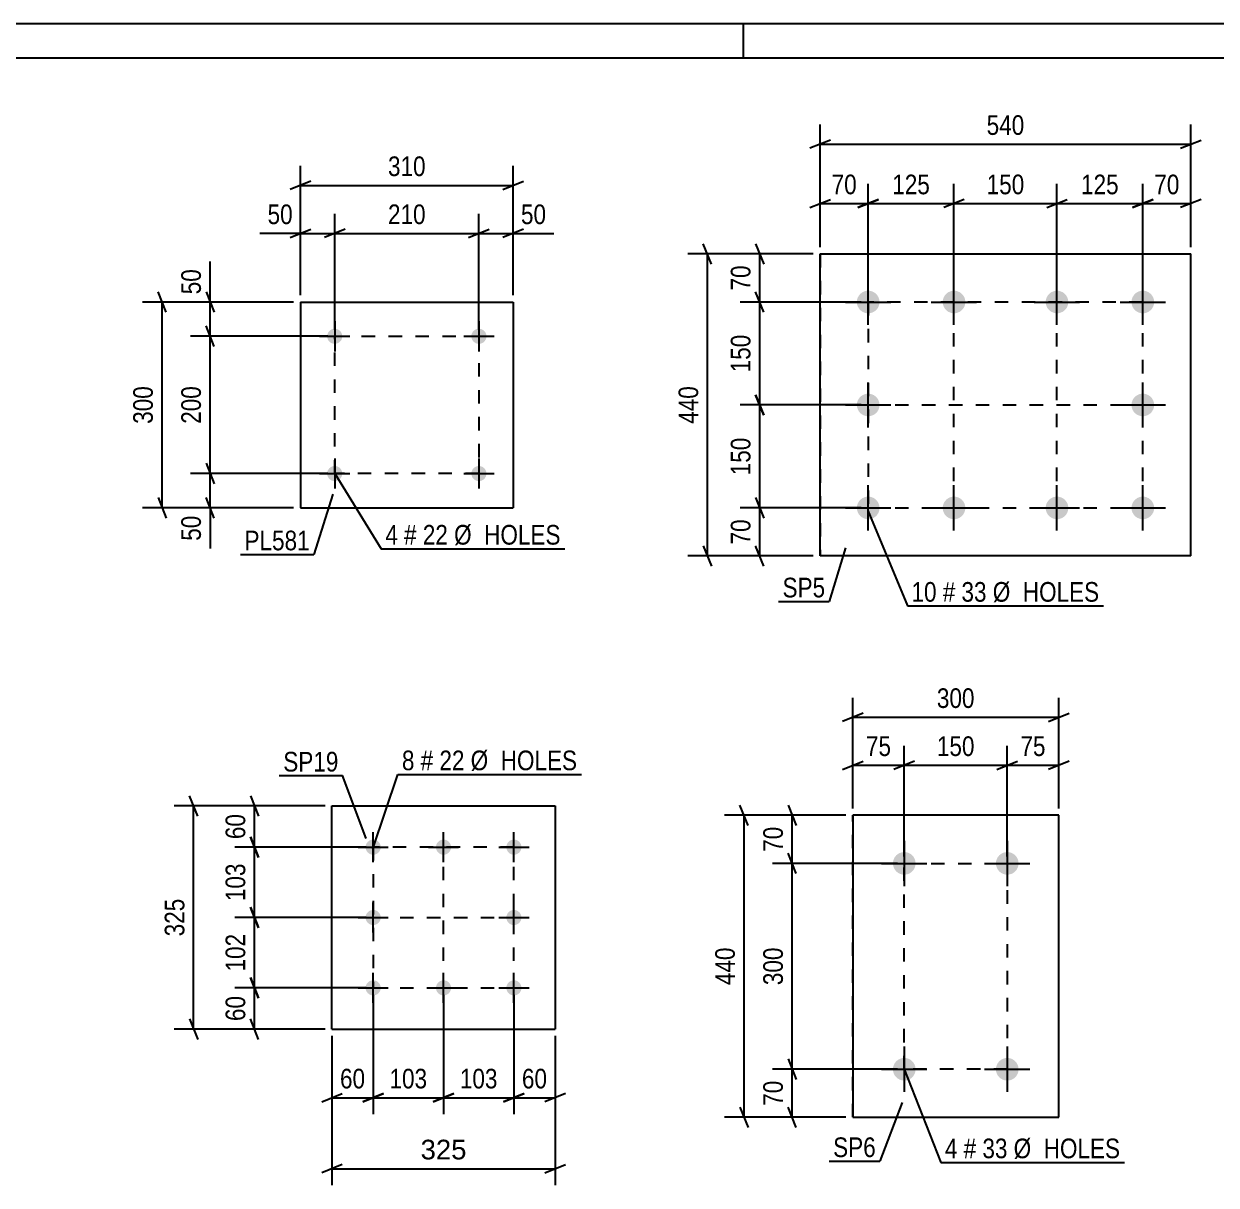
# Model space of a CAD drawing. Header units: millimetres. Extents: x 0 to 841, y 0 to 594.
# Drawn here: x 526.2 to 699.8, y 424.8 to 594 of the extents above; entities that cross this region are included whole.
import ezdxf

# ---------------------------------------------------------------- set-up
doc = ezdxf.new("R2010")
doc.units = ezdxf.units.MM
doc.linetypes.add('DXK_LINE_DOT2', pattern=[3.9198, 1.9599, -1.9599])
doc.styles.add('Arial', font='ARIAL.TTF', dxfattribs={"height": 0.2})
doc.styles.add('Arial Narrow', font='ARIALN.TTF', dxfattribs={"height": 0.2})

# ---------------------------------------------------------------- blocks, each defined once
blk = doc.blocks.new('Unknown-284933746-1132')
at = {"color": 5, "linetype": 'Continuous'}
for p, q in [((841, 594), (0, 594)), ((631, 589), (631, 594)), ((836, 589), (5, 589))]:
    blk.add_line(p, q, dxfattribs=at)
blk = doc.blocks.new('Bolt-284933746-5657 - 5618')
at = {"linetype": 'Continuous'}
for points in [[(577.05, 475.15, -1), (577.05, 472.95, -1)], [(587.3, 475.15, -1), (587.3, 472.95, -1)], [(597.55, 475.15, -1), (597.55, 472.95, -1)], [(577.05, 464.9, -1), (577.05, 462.7, -1)], [(597.55, 464.9, -1), (597.55, 462.7, -1)], [(577.05, 454.65, -1), (577.05, 452.45, -1)], [(587.3, 454.65, -1), (587.3, 452.45, -1)], [(597.55, 454.65, -1), (597.55, 452.45, -1)]]:
    blk.add_hatch(color=1, dxfattribs=at).paths.add_polyline_path(points)
at = {"color": 1, "linetype": 'Continuous'}
for p, q in [((577.05, 471.85), (577.05, 476.25)), ((587.3, 471.85), (587.3, 476.25)), ((597.55, 471.85), (597.55, 476.25)), ((574.85, 474.05), (579.25, 474.05)), ((585.1, 474.05), (589.5, 474.05)), ((595.35, 474.05), (599.75, 474.05)), ((577.05, 461.6), (577.05, 466)), ((597.55, 461.6), (597.55, 466)), ((574.85, 463.8), (579.25, 463.8)), ((595.35, 463.8), (599.75, 463.8)), ((577.05, 451.35), (577.05, 455.75)), ((587.3, 451.35), (587.3, 455.75)), ((597.55, 451.35), (597.55, 455.75)), ((574.85, 453.55), (579.25, 453.55)), ((585.1, 453.55), (589.5, 453.55)), ((595.35, 453.55), (599.75, 453.55))]:
    blk.add_line(p, q, dxfattribs=at)
blk = doc.blocks.new('Part-284933746-5624 - 5618')
at = {"color": 2, "linetype": 'Continuous'}
for p, q in [((571.05, 480.05), (571.05, 480.05)), ((571.05, 447.55), (571.05, 480.05)), ((571.05, 480.05), (603.55, 480.05)), ((603.55, 480.05), (603.55, 480.05)), ((603.55, 480.05), (603.55, 447.55)), ((571.05, 447.55), (571.05, 447.55)), ((571.05, 447.55), (603.55, 447.55)), ((603.55, 447.55), (603.55, 447.55))]:
    blk.add_line(p, q, dxfattribs=at)
at = {"color": 7, "linetype": 'DXK_LINE_DOT2'}
for p, q in [((571.05, 480.05), (571.05, 480.05)), ((571.05, 480.05), (603.55, 480.05)), ((603.55, 480.05), (603.55, 480.05)), ((571.05, 447.55), (603.55, 447.55))]:
    blk.add_line(p, q, dxfattribs=at)
blk = doc.blocks.new('Bolt-284933746-5872 - 5833')
at = {"linetype": 'Continuous'}
for points in [[(654.41, 473.34, -1), (654.41, 470.04, -1)], [(669.41, 473.34, -1), (669.41, 470.04, -1)], [(654.41, 443.34, -1), (654.41, 440.04, -1)], [(669.41, 443.34, -1), (669.41, 440.04, -1)]]:
    blk.add_hatch(color=1, dxfattribs=at).paths.add_polyline_path(points)
at = {"color": 1, "linetype": 'Continuous'}
for p, q in [((654.41, 474.99), (654.41, 468.39)), ((669.41, 474.99), (669.41, 468.39)), ((651.11, 471.69), (657.71, 471.69)), ((666.11, 471.69), (672.71, 471.69)), ((654.41, 444.99), (654.41, 438.39)), ((669.41, 444.99), (669.41, 438.39)), ((651.11, 441.69), (657.71, 441.69)), ((666.11, 441.69), (672.71, 441.69))]:
    blk.add_line(p, q, dxfattribs=at)
blk = doc.blocks.new('Part-284933746-5839 - 5833')
at = {"color": 2, "linetype": 'Continuous'}
for p, q in [((646.91, 478.69), (646.91, 434.69)), ((676.91, 478.69), (646.91, 478.69)), ((676.91, 434.69), (676.91, 478.69)), ((646.91, 434.69), (676.91, 434.69))]:
    blk.add_line(p, q, dxfattribs=at)
at = {"color": 7, "linetype": 'DXK_LINE_DOT2'}
for p, q in [((646.91, 434.69), (646.91, 478.69)), ((676.91, 434.69), (676.91, 478.69))]:
    blk.add_line(p, q, dxfattribs=at)
blk = doc.blocks.new('Part-284933746-5977 - 5971')
at = {"color": 2, "linetype": 'Continuous'}
for p, q in [((642.15, 560.47), (642.15, 560.47)), ((642.15, 516.47), (642.15, 560.47)), ((642.15, 560.47), (696.15, 560.47)), ((696.15, 516.47), (696.15, 560.47)), ((642.15, 516.47), (642.15, 516.47)), ((696.15, 516.47), (642.15, 516.47))]:
    blk.add_line(p, q, dxfattribs=at)
at = {"color": 7, "linetype": 'DXK_LINE_DOT2'}
for p, q in [((642.15, 560.47), (642.15, 516.47)), ((642.15, 560.47), (642.15, 560.47)), ((696.15, 516.47), (696.15, 560.47)), ((642.15, 516.47), (642.15, 516.47))]:
    blk.add_line(p, q, dxfattribs=at)
blk = doc.blocks.new('Bolt-284933746-6010 - 5971')
at = {"linetype": 'Continuous'}
for points in [[(647.5, 553.47), (647.54, 553.82), (647.65, 554.15), (647.82, 554.44), (648.05, 554.7), (648.33, 554.9), (648.64, 555.04), (648.98, 555.12), (649.33, 555.12), (649.66, 555.04), (649.98, 554.9), (650.26, 554.7), (650.49, 554.44), (650.66, 554.15), (650.77, 553.82), (650.8, 553.47), (650.77, 553.13), (650.66, 552.8), (650.49, 552.5), (650.26, 552.25), (649.98, 552.05), (649.66, 551.91), (649.33, 551.83), (648.98, 551.83), (648.64, 551.91), (648.33, 552.05), (648.05, 552.25), (647.82, 552.5), (647.65, 552.8), (647.54, 553.13)], [(660, 553.47), (660.04, 553.82), (660.15, 554.15), (660.32, 554.44), (660.55, 554.7), (660.83, 554.9), (661.14, 555.04), (661.48, 555.12), (661.83, 555.12), (662.16, 555.04), (662.48, 554.9), (662.76, 554.7), (662.99, 554.44), (663.16, 554.15), (663.27, 553.82), (663.3, 553.47), (663.27, 553.13), (663.16, 552.8), (662.99, 552.5), (662.76, 552.25), (662.48, 552.05), (662.16, 551.91), (661.83, 551.83), (661.48, 551.83), (661.14, 551.91), (660.83, 552.05), (660.55, 552.25), (660.32, 552.5), (660.15, 552.8), (660.04, 553.13)], [(675, 553.47), (675.04, 553.82), (675.15, 554.15), (675.32, 554.44), (675.55, 554.7), (675.83, 554.9), (676.14, 555.04), (676.48, 555.12), (676.83, 555.12), (677.16, 555.04), (677.48, 554.9), (677.76, 554.7), (677.99, 554.44), (678.16, 554.15), (678.27, 553.82), (678.3, 553.47), (678.27, 553.13), (678.16, 552.8), (677.99, 552.5), (677.76, 552.25), (677.48, 552.05), (677.16, 551.91), (676.83, 551.83), (676.48, 551.83), (676.14, 551.91), (675.83, 552.05), (675.55, 552.25), (675.32, 552.5), (675.15, 552.8), (675.04, 553.13)], [(687.5, 553.47), (687.54, 553.82), (687.65, 554.15), (687.82, 554.44), (688.05, 554.7), (688.33, 554.9), (688.64, 555.04), (688.98, 555.12), (689.33, 555.12), (689.66, 555.04), (689.98, 554.9), (690.26, 554.7), (690.49, 554.44), (690.66, 554.15), (690.77, 553.82), (690.8, 553.47), (690.77, 553.13), (690.66, 552.8), (690.49, 552.5), (690.26, 552.25), (689.98, 552.05), (689.66, 551.91), (689.33, 551.83), (688.98, 551.83), (688.64, 551.91), (688.33, 552.05), (688.05, 552.25), (687.82, 552.5), (687.65, 552.8), (687.54, 553.13)], [(647.5, 538.47), (647.54, 538.82), (647.65, 539.15), (647.82, 539.44), (648.05, 539.7), (648.33, 539.9), (648.64, 540.04), (648.98, 540.12), (649.33, 540.12), (649.66, 540.04), (649.98, 539.9), (650.26, 539.7), (650.49, 539.44), (650.66, 539.15), (650.77, 538.82), (650.8, 538.47), (650.77, 538.13), (650.66, 537.8), (650.49, 537.5), (650.26, 537.25), (649.98, 537.05), (649.66, 536.91), (649.33, 536.83), (648.98, 536.83), (648.64, 536.91), (648.33, 537.05), (648.05, 537.25), (647.82, 537.5), (647.65, 537.8), (647.54, 538.13)], [(687.5, 538.47), (687.54, 538.82), (687.65, 539.15), (687.82, 539.44), (688.05, 539.7), (688.33, 539.9), (688.64, 540.04), (688.98, 540.12), (689.33, 540.12), (689.66, 540.04), (689.98, 539.9), (690.26, 539.7), (690.49, 539.44), (690.66, 539.15), (690.77, 538.82), (690.8, 538.47), (690.77, 538.13), (690.66, 537.8), (690.49, 537.5), (690.26, 537.25), (689.98, 537.05), (689.66, 536.91), (689.33, 536.83), (688.98, 536.83), (688.64, 536.91), (688.33, 537.05), (688.05, 537.25), (687.82, 537.5), (687.65, 537.8), (687.54, 538.13)], [(647.5, 523.47), (647.54, 523.82), (647.65, 524.15), (647.82, 524.44), (648.05, 524.7), (648.33, 524.9), (648.64, 525.04), (648.98, 525.12), (649.33, 525.12), (649.66, 525.04), (649.98, 524.9), (650.26, 524.7), (650.49, 524.44), (650.66, 524.15), (650.77, 523.82), (650.8, 523.47), (650.77, 523.13), (650.66, 522.8), (650.49, 522.5), (650.26, 522.25), (649.98, 522.05), (649.66, 521.91), (649.33, 521.83), (648.98, 521.83), (648.64, 521.91), (648.33, 522.05), (648.05, 522.25), (647.82, 522.5), (647.65, 522.8), (647.54, 523.13)], [(660, 523.47), (660.04, 523.82), (660.15, 524.15), (660.32, 524.44), (660.55, 524.7), (660.83, 524.9), (661.14, 525.04), (661.48, 525.12), (661.83, 525.12), (662.16, 525.04), (662.48, 524.9), (662.76, 524.7), (662.99, 524.44), (663.16, 524.15), (663.27, 523.82), (663.3, 523.47), (663.27, 523.13), (663.16, 522.8), (662.99, 522.5), (662.76, 522.25), (662.48, 522.05), (662.16, 521.91), (661.83, 521.83), (661.48, 521.83), (661.14, 521.91), (660.83, 522.05), (660.55, 522.25), (660.32, 522.5), (660.15, 522.8), (660.04, 523.13)], [(675, 523.47), (675.04, 523.82), (675.15, 524.15), (675.32, 524.44), (675.55, 524.7), (675.83, 524.9), (676.14, 525.04), (676.48, 525.12), (676.83, 525.12), (677.16, 525.04), (677.48, 524.9), (677.76, 524.7), (677.99, 524.44), (678.16, 524.15), (678.27, 523.82), (678.3, 523.47), (678.27, 523.13), (678.16, 522.8), (677.99, 522.5), (677.76, 522.25), (677.48, 522.05), (677.16, 521.91), (676.83, 521.83), (676.48, 521.83), (676.14, 521.91), (675.83, 522.05), (675.55, 522.25), (675.32, 522.5), (675.15, 522.8), (675.04, 523.13)], [(687.5, 523.47), (687.54, 523.82), (687.65, 524.15), (687.82, 524.44), (688.05, 524.7), (688.33, 524.9), (688.64, 525.04), (688.98, 525.12), (689.33, 525.12), (689.66, 525.04), (689.98, 524.9), (690.26, 524.7), (690.49, 524.44), (690.66, 524.15), (690.77, 523.82), (690.8, 523.47), (690.77, 523.13), (690.66, 522.8), (690.49, 522.5), (690.26, 522.25), (689.98, 522.05), (689.66, 521.91), (689.33, 521.83), (688.98, 521.83), (688.64, 521.91), (688.33, 522.05), (688.05, 522.25), (687.82, 522.5), (687.65, 522.8), (687.54, 523.13)]]:
    blk.add_hatch(color=1, dxfattribs=at).paths.add_polyline_path(points)
at = {"color": 1, "linetype": 'Continuous'}
for p, q in [((649.15, 550.17), (649.15, 556.77)), ((661.65, 550.17), (661.65, 556.77)), ((676.65, 550.17), (676.65, 556.77)), ((689.15, 550.17), (689.15, 556.77)), ((645.85, 553.47), (652.45, 553.47)), ((658.35, 553.47), (664.95, 553.47)), ((673.35, 553.47), (679.95, 553.47)), ((685.85, 553.47), (692.45, 553.47)), ((649.15, 535.17), (649.15, 541.77)), ((689.15, 535.17), (689.15, 541.77)), ((645.85, 538.47), (652.45, 538.47)), ((685.85, 538.47), (692.45, 538.47)), ((649.15, 520.17), (649.15, 526.77)), ((661.65, 520.17), (661.65, 526.77)), ((676.65, 520.17), (676.65, 526.77)), ((689.15, 520.17), (689.15, 526.77)), ((645.85, 523.47), (652.45, 523.47)), ((658.35, 523.47), (664.95, 523.47)), ((673.35, 523.47), (679.95, 523.47)), ((685.85, 523.47), (692.45, 523.47))]:
    blk.add_line(p, q, dxfattribs=at)
blk = doc.blocks.new('Part-284933746-6259 - 6253')
at = {"color": 2, "linetype": 'Continuous'}
for p, q in [((566.45, 553.47), (566.45, 523.47)), ((566.45, 553.47), (597.45, 553.47)), ((597.45, 553.47), (597.45, 523.47)), ((566.45, 523.47), (597.45, 523.47))]:
    blk.add_line(p, q, dxfattribs=at)
blk = doc.blocks.new('Bolt-284933746-6292 - 6253')
at = {"linetype": 'Continuous'}
for points in [[(572.55, 528.48, -1), (570.35, 528.48, -1)], [(593.55, 528.48, -1), (591.35, 528.48, -1)]]:
    blk.add_hatch(color=1, dxfattribs=at).paths.add_polyline_path(points)
at = {"color": 1, "linetype": 'Continuous'}
for p, q in [((571.45, 530.68), (571.45, 526.28)), ((592.45, 530.68), (592.45, 526.28)), ((569.25, 528.48), (573.65, 528.48)), ((590.25, 528.48), (594.65, 528.48))]:
    blk.add_line(p, q, dxfattribs=at)
blk = doc.blocks.new('Bolt-284933746-6297 - 6253')
at = {"linetype": 'Continuous'}
for points in [[(572.55, 548.48, -1), (570.35, 548.48, -1)], [(593.55, 548.48, -1), (591.35, 548.48, -1)]]:
    blk.add_hatch(color=1, dxfattribs=at).paths.add_polyline_path(points)
at = {"color": 1, "linetype": 'Continuous'}
for p, q in [((571.45, 550.68), (571.45, 546.28)), ((592.45, 550.68), (592.45, 546.28)), ((569.25, 548.48), (573.65, 548.48)), ((590.25, 548.48), (594.65, 548.48))]:
    blk.add_line(p, q, dxfattribs=at)
blk = doc.blocks.new('Rectangle-284933746-5744 - 5618')
at = {"color": 1, "linetype": 'DXK_LINE_DOT2'}
blk.add_lwpolyline([(577.05, 453.55), (597.55, 453.55), (597.55, 474.05), (577.05, 474.05), (577.05, 453.55)], close=True, dxfattribs=at)
blk = doc.blocks.new('Rectangle-284933746-5957 - 5833')
at = {"color": 1, "linetype": 'DXK_LINE_DOT2'}
blk.add_lwpolyline([(654.41, 471.69), (669.41, 471.69), (669.41, 441.69), (654.41, 441.69), (654.41, 471.69)], close=True, dxfattribs=at)
blk = doc.blocks.new('Rectangle-284933746-6106 - 5971')
at = {"color": 1, "linetype": 'DXK_LINE_DOT2'}
blk.add_lwpolyline([(649.15, 523.47), (689.15, 523.47), (689.15, 553.47), (649.15, 553.47), (649.15, 523.47)], close=True, dxfattribs=at)
blk = doc.blocks.new('Rectangle-284933746-6406 - 6253')
at = {"color": 1, "linetype": 'DXK_LINE_DOT2'}
blk.add_lwpolyline([(571.45, 548.48), (592.45, 548.48), (592.45, 528.48), (571.45, 528.48), (571.45, 548.48)], close=True, dxfattribs=at)
blk = doc.blocks.new('Line-284933746-5737 - 5618')
at = {"color": 1, "linetype": 'DXK_LINE_DOT2'}
blk.add_line((577.05, 463.8), (597.55, 463.8), dxfattribs=at)
blk = doc.blocks.new('Line-284933746-6099 - 5971')
at = {"color": 1, "linetype": 'DXK_LINE_DOT2'}
blk.add_line((661.65, 523.47), (661.65, 553.47), dxfattribs=at)
blk = doc.blocks.new('Line-284933746-5730 - 5618')
at = {"color": 1, "linetype": 'DXK_LINE_DOT2'}
blk.add_line((587.3, 453.55), (587.3, 474.05), dxfattribs=at)
blk = doc.blocks.new('Line-284933746-6092 - 5971')
at = {"color": 1, "linetype": 'DXK_LINE_DOT2'}
blk.add_line((676.65, 523.47), (676.65, 553.47), dxfattribs=at)
blk = doc.blocks.new('Line-284933746-6085 - 5971')
at = {"color": 1, "linetype": 'DXK_LINE_DOT2'}
blk.add_line((649.15, 538.47), (689.15, 538.47), dxfattribs=at)
blk = doc.blocks.new('StraightDimension-284933746-9226 - 5618')
at = {"color": 7, "linetype": 'Continuous'}
for p, q in [((577.05, 452.55), (577.05, 435.15)), ((571.05, 446.55), (571.05, 435.15)), ((569.55, 436.95), (572.55, 438.15)), ((578.55, 438.15), (575.55, 436.95)), ((571.05, 437.55), (577.05, 437.55))]:
    blk.add_line(p, q, dxfattribs=at)
at = {"color": 0}
blk.add_wipeout([(576.48, 438.3), (576.48, 442.5), (571.62, 442.5), (571.62, 438.3)], dxfattribs=at)
at = {"color": 3, "style": 'Arial Narrow'}
blk.add_text('60', height=2.863, dxfattribs=at).set_placement((572.22, 438.9))
blk = doc.blocks.new('StraightDimension-284933746-5695 - 5618')
at = {"color": 7, "linetype": 'Continuous'}
for p, q in [((551.5, 478.55), (550.3, 481.55)), ((570.05, 480.05), (548.05, 480.05)), ((550.9, 447.55), (550.9, 480.05)), ((550.3, 449.05), (551.5, 446.05)), ((570.05, 447.55), (548.05, 447.55))]:
    blk.add_line(p, q, dxfattribs=at)
at = {"color": 0}
blk.add_wipeout([(550.15, 467.14), (545.95, 467.14), (545.95, 460.46), (550.15, 460.46)], dxfattribs=at)
at = {"color": 3, "style": 'Arial Narrow'}
blk.add_text('325', height=2.863, rotation=90.0002, dxfattribs=at).set_placement((549.55, 461.06))
blk = doc.blocks.new('StraightDimension-284933746-5706 - 5618')
at = {"color": 7, "linetype": 'Continuous'}
for p, q in [((559.17, 455.05), (560.37, 452.05)), ((576.05, 453.55), (556.92, 453.55)), ((559.77, 447.55), (559.77, 453.55)), ((560.37, 446.05), (559.17, 449.05)), ((570.05, 447.55), (556.92, 447.55))]:
    blk.add_line(p, q, dxfattribs=at)
at = {"color": 0}
blk.add_wipeout([(559.02, 452.98), (554.82, 452.98), (554.82, 448.12), (559.02, 448.12)], dxfattribs=at)
at = {"color": 3, "style": 'Arial Narrow'}
blk.add_text('60', height=2.863, rotation=90.0002, dxfattribs=at).set_placement((558.42, 448.72))
blk = doc.blocks.new('StraightDimension-284933746-5720 - 5618')
at = {"color": 7, "linetype": 'Continuous'}
for p, q in [((559.17, 481.55), (560.37, 478.55)), ((570.05, 480.05), (556.92, 480.05)), ((559.77, 474.05), (559.77, 480.05)), ((560.37, 472.55), (559.17, 475.55)), ((576.05, 474.05), (556.92, 474.05))]:
    blk.add_line(p, q, dxfattribs=at)
at = {"color": 0}
blk.add_wipeout([(559.02, 479.48), (554.82, 479.48), (554.82, 474.62), (559.02, 474.62)], dxfattribs=at)
at = {"color": 3, "style": 'Arial Narrow'}
blk.add_text('60', height=2.863, rotation=90.0002, dxfattribs=at).set_placement((558.42, 475.22))
blk = doc.blocks.new('StraightDimension-284933746-15818 - 5618')
at = {"color": 7, "linetype": 'Continuous'}
for p, q in [((587.3, 452.55), (587.3, 435.15)), ((597.55, 452.55), (597.55, 435.15)), ((585.8, 436.95), (588.8, 438.15)), ((599.05, 438.15), (596.05, 436.95)), ((587.3, 437.55), (597.55, 437.55))]:
    blk.add_line(p, q, dxfattribs=at)
at = {"color": 0}
blk.add_wipeout([(595.77, 438.3), (595.77, 442.5), (589.08, 442.5), (589.08, 438.3)], dxfattribs=at)
at = {"color": 3, "style": 'Arial Narrow'}
blk.add_text('103', height=2.863, dxfattribs=at).set_placement((589.68, 438.9))
blk = doc.blocks.new('StraightDimension-284933746-9225 - 5618')
at = {"color": 7, "linetype": 'Continuous'}
for p, q in [((597.55, 452.55), (597.55, 435.15)), ((603.55, 446.55), (603.55, 435.15)), ((596.05, 436.95), (599.05, 438.15)), ((605.05, 438.15), (602.05, 436.95)), ((597.55, 437.55), (603.55, 437.55))]:
    blk.add_line(p, q, dxfattribs=at)
at = {"color": 0}
blk.add_wipeout([(602.98, 438.3), (602.98, 442.5), (598.12, 442.5), (598.12, 438.3)], dxfattribs=at)
at = {"color": 3, "style": 'Arial Narrow'}
blk.add_text('60', height=2.863, dxfattribs=at).set_placement((598.72, 438.9))
blk = doc.blocks.new('StraightDimension-284933746-10433 - 5618')
at = {"color": 7, "linetype": 'Continuous'}
for p, q in [((571.05, 446.55), (571.05, 424.81)), ((603.55, 446.55), (603.55, 424.81)), ((572.55, 427.81), (569.55, 426.61)), ((602.05, 426.61), (605.05, 427.81)), ((571.05, 427.21), (603.55, 427.21))]:
    blk.add_line(p, q, dxfattribs=at)
at = {"color": 0}
blk.add_wipeout([(591.24, 427.96), (591.24, 432.16), (583.36, 432.16), (583.36, 427.96)], dxfattribs=at)
at = {"color": 3, "style": 'Arial'}
blk.add_text('325', height=2.865, dxfattribs=at).set_placement((583.96, 428.56))
blk = doc.blocks.new('StraightDimension-284933746-15816 - 5618')
at = {"color": 7, "linetype": 'Continuous'}
for p, q in [((577.05, 452.55), (577.05, 435.15)), ((587.3, 452.55), (587.3, 435.15)), ((575.55, 436.95), (578.55, 438.15)), ((588.8, 438.15), (585.8, 436.95)), ((577.05, 437.55), (587.3, 437.55))]:
    blk.add_line(p, q, dxfattribs=at)
at = {"color": 0}
blk.add_wipeout([(585.52, 438.3), (585.52, 442.5), (578.83, 442.5), (578.83, 438.3)], dxfattribs=at)
at = {"color": 3, "style": 'Arial Narrow'}
blk.add_text('103', height=2.863, dxfattribs=at).set_placement((579.43, 438.9))
blk = doc.blocks.new('StraightDimension-284933746-15820 - 5618')
at = {"color": 7, "linetype": 'Continuous'}
for p, q in [((576.05, 463.8), (556.92, 463.8)), ((559.17, 465.3), (560.37, 462.3)), ((559.77, 453.55), (559.77, 463.8)), ((560.37, 452.05), (559.17, 455.05)), ((576.05, 453.55), (556.92, 453.55))]:
    blk.add_line(p, q, dxfattribs=at)
at = {"color": 0}
blk.add_wipeout([(559.02, 462.02), (554.82, 462.02), (554.82, 455.34), (559.02, 455.34)], dxfattribs=at)
at = {"color": 3, "style": 'Arial Narrow'}
blk.add_text('102', height=2.863, rotation=90.0002, dxfattribs=at).set_placement((558.42, 455.94))
blk = doc.blocks.new('StraightDimension-284933746-15822 - 5618')
at = {"color": 7, "linetype": 'Continuous'}
for p, q in [((559.17, 475.55), (560.37, 472.55)), ((576.05, 474.05), (556.92, 474.05)), ((559.77, 463.8), (559.77, 474.05)), ((576.05, 463.8), (556.92, 463.8)), ((560.37, 462.3), (559.17, 465.3))]:
    blk.add_line(p, q, dxfattribs=at)
at = {"color": 0}
blk.add_wipeout([(559.02, 472.27), (554.82, 472.27), (554.82, 465.59), (559.02, 465.59)], dxfattribs=at)
at = {"color": 3, "style": 'Arial Narrow'}
blk.add_text('103', height=2.863, rotation=90.0002, dxfattribs=at).set_placement((558.42, 466.19))
blk = doc.blocks.new('StraightDimension-284933746-5895 - 5833')
at = {"color": 7, "linetype": 'Continuous'}
for p, q in [((654.41, 472.69), (654.41, 488.83)), ((669.41, 472.69), (669.41, 488.83)), ((655.91, 486.58), (652.91, 485.38)), ((667.91, 485.38), (670.91, 486.58)), ((654.41, 485.98), (669.41, 485.98))]:
    blk.add_line(p, q, dxfattribs=at)
at = {"color": 0}
blk.add_wipeout([(665.25, 486.73), (665.25, 490.93), (658.56, 490.93), (658.56, 486.73)], dxfattribs=at)
at = {"color": 3, "style": 'Arial Narrow'}
blk.add_text('150', height=2.863, dxfattribs=at).set_placement((659.16, 487.33))
blk = doc.blocks.new('StraightDimension-284933746-5927 - 5833')
at = {"color": 7, "linetype": 'Continuous'}
for p, q in [((637.48, 480.19), (638.68, 477.19)), ((645.91, 478.69), (635.23, 478.69)), ((638.08, 471.69), (638.08, 478.69)), ((638.68, 470.19), (637.48, 473.19)), ((653.41, 471.69), (635.23, 471.69))]:
    blk.add_line(p, q, dxfattribs=at)
at = {"color": 0}
blk.add_wipeout([(637.33, 477.62), (633.13, 477.62), (633.13, 472.77), (637.33, 472.77)], dxfattribs=at)
at = {"color": 3, "style": 'Arial Narrow'}
blk.add_text('70', height=2.863, rotation=90.0002, dxfattribs=at).set_placement((636.73, 473.37))
blk = doc.blocks.new('StraightDimension-284933746-5874 - 5833')
at = {"color": 7, "linetype": 'Continuous'}
for p, q in [((646.91, 479.69), (646.91, 495.83)), ((676.91, 479.69), (676.91, 495.83)), ((648.41, 493.58), (645.41, 492.38)), ((675.41, 492.38), (678.41, 493.58)), ((646.91, 492.98), (676.91, 492.98))]:
    blk.add_line(p, q, dxfattribs=at)
at = {"color": 0}
blk.add_wipeout([(665.25, 493.73), (665.25, 497.93), (658.56, 497.93), (658.56, 493.73)], dxfattribs=at)
at = {"color": 3, "style": 'Arial Narrow'}
blk.add_text('300', height=2.863, dxfattribs=at).set_placement((659.16, 494.33))
blk = doc.blocks.new('StraightDimension-284933746-5885 - 5833')
at = {"color": 7, "linetype": 'Continuous'}
for p, q in [((646.91, 479.69), (646.91, 488.83)), ((654.41, 472.69), (654.41, 488.83)), ((645.41, 485.38), (648.41, 486.58)), ((655.91, 486.58), (652.91, 485.38)), ((646.91, 485.98), (654.41, 485.98))]:
    blk.add_line(p, q, dxfattribs=at)
at = {"color": 0}
blk.add_wipeout([(653.08, 486.73), (653.08, 490.93), (648.23, 490.93), (648.23, 486.73)], dxfattribs=at)
at = {"color": 3, "style": 'Arial Narrow'}
blk.add_text('75', height=2.863, dxfattribs=at).set_placement((648.83, 487.33))
blk = doc.blocks.new('StraightDimension-284933746-5905 - 5833')
at = {"color": 7, "linetype": 'Continuous'}
for p, q in [((669.41, 472.69), (669.41, 488.83)), ((676.91, 479.69), (676.91, 488.83)), ((667.91, 485.38), (670.91, 486.58)), ((678.41, 486.58), (675.41, 485.38)), ((669.41, 485.98), (676.91, 485.98))]:
    blk.add_line(p, q, dxfattribs=at)
at = {"color": 0}
blk.add_wipeout([(675.58, 486.73), (675.58, 490.93), (670.73, 490.93), (670.73, 486.73)], dxfattribs=at)
at = {"color": 3, "style": 'Arial Narrow'}
blk.add_text('75', height=2.863, dxfattribs=at).set_placement((671.33, 487.33))
blk = doc.blocks.new('StraightDimension-284933746-5916 - 5833')
at = {"color": 7, "linetype": 'Continuous'}
for p, q in [((631.68, 477.19), (630.48, 480.19)), ((645.91, 478.69), (628.23, 478.69)), ((631.08, 434.69), (631.08, 478.69)), ((630.48, 436.19), (631.68, 433.19)), ((645.91, 434.69), (628.23, 434.69))]:
    blk.add_line(p, q, dxfattribs=at)
at = {"color": 0}
blk.add_wipeout([(630.33, 460.04), (626.13, 460.04), (626.13, 453.35), (630.33, 453.35)], dxfattribs=at)
at = {"color": 3, "style": 'Arial Narrow'}
blk.add_text('440', height=2.863, rotation=90.0002, dxfattribs=at).set_placement((629.73, 453.95))
blk = doc.blocks.new('StraightDimension-284933746-5937 - 5833')
at = {"color": 7, "linetype": 'Continuous'}
for p, q in [((638.68, 470.19), (637.48, 473.19)), ((653.41, 471.69), (635.23, 471.69)), ((638.08, 441.69), (638.08, 471.69)), ((637.48, 443.19), (638.68, 440.19)), ((653.41, 441.69), (635.23, 441.69))]:
    blk.add_line(p, q, dxfattribs=at)
at = {"color": 0}
blk.add_wipeout([(637.33, 460.04), (633.13, 460.04), (633.13, 453.35), (637.33, 453.35)], dxfattribs=at)
at = {"color": 3, "style": 'Arial Narrow'}
blk.add_text('300', height=2.863, rotation=90.0002, dxfattribs=at).set_placement((636.73, 453.95))
blk = doc.blocks.new('StraightDimension-284933746-5947 - 5833')
at = {"color": 7, "linetype": 'Continuous'}
for p, q in [((637.48, 443.19), (638.68, 440.19)), ((653.41, 441.69), (635.23, 441.69)), ((638.08, 434.69), (638.08, 441.69)), ((638.68, 433.19), (637.48, 436.19)), ((645.91, 434.69), (635.23, 434.69))]:
    blk.add_line(p, q, dxfattribs=at)
at = {"color": 0}
blk.add_wipeout([(637.33, 440.62), (633.13, 440.62), (633.13, 435.77), (637.33, 435.77)], dxfattribs=at)
at = {"color": 3, "style": 'Arial Narrow'}
blk.add_text('70', height=2.863, rotation=90.0002, dxfattribs=at).set_placement((636.73, 436.37))
blk = doc.blocks.new('StraightDimension-284933746-6037 - 5971')
at = {"color": 7, "linetype": 'Continuous'}
for p, q in [((626.34, 558.97), (625.14, 561.97)), ((641.15, 560.47), (622.89, 560.47)), ((625.74, 516.47), (625.74, 560.47)), ((625.14, 517.97), (626.34, 514.97)), ((641.15, 516.47), (622.89, 516.47))]:
    blk.add_line(p, q, dxfattribs=at)
at = {"color": 0}
blk.add_wipeout([(624.99, 541.82), (620.79, 541.82), (620.79, 535.13), (624.99, 535.13)], dxfattribs=at)
at = {"color": 3, "style": 'Arial Narrow'}
blk.add_text('440', height=2.863, rotation=90.0002, dxfattribs=at).set_placement((624.39, 535.73))
blk = doc.blocks.new('StraightDimension-284933746-6012 - 5971')
at = {"color": 7, "linetype": 'Continuous'}
for p, q in [((632.75, 561.97), (633.95, 558.97)), ((641.15, 560.47), (630.5, 560.47)), ((633.35, 553.47), (633.35, 560.47)), ((633.95, 551.97), (632.75, 554.97)), ((648.15, 553.47), (630.5, 553.47))]:
    blk.add_line(p, q, dxfattribs=at)
at = {"color": 0}
blk.add_wipeout([(632.6, 559.4), (628.4, 559.4), (628.4, 554.55), (632.6, 554.55)], dxfattribs=at)
at = {"color": 3, "style": 'Arial Narrow'}
blk.add_text('70', height=2.863, rotation=90.0002, dxfattribs=at).set_placement((632, 555.15))
blk = doc.blocks.new('StraightDimension-284933746-6026 - 5971')
at = {"color": 7, "linetype": 'Continuous'}
for p, q in [((632.75, 524.97), (633.95, 521.97)), ((648.15, 523.47), (630.5, 523.47)), ((633.35, 516.47), (633.35, 523.47)), ((633.95, 514.97), (632.75, 517.97)), ((641.15, 516.47), (630.5, 516.47))]:
    blk.add_line(p, q, dxfattribs=at)
at = {"color": 0}
blk.add_wipeout([(632.6, 522.4), (628.4, 522.4), (628.4, 517.55), (632.6, 517.55)], dxfattribs=at)
at = {"color": 3, "style": 'Arial Narrow'}
blk.add_text('70', height=2.863, rotation=90.0002, dxfattribs=at).set_placement((632, 518.15))
blk = doc.blocks.new('StraightDimension-284933746-6075 - 5971')
at = {"color": 7, "linetype": 'Continuous'}
for p, q in [((642.15, 561.47), (642.15, 579.32)), ((696.15, 561.47), (696.15, 579.32)), ((643.65, 577.07), (640.65, 575.87)), ((694.65, 575.87), (697.65, 577.07)), ((642.15, 576.47), (696.15, 576.47))]:
    blk.add_line(p, q, dxfattribs=at)
at = {"color": 0}
blk.add_wipeout([(672.5, 577.22), (672.5, 581.42), (665.81, 581.42), (665.81, 577.22)], dxfattribs=at)
at = {"color": 3, "style": 'Arial Narrow'}
blk.add_text('540', height=2.863, dxfattribs=at).set_placement((666.41, 577.82))
blk = doc.blocks.new('StraightDimension-284933746-9740 - 5971')
at = {"color": 7, "linetype": 'Continuous'}
for p, q in [((648.15, 538.47), (630.5, 538.47)), ((633.95, 536.97), (632.75, 539.97)), ((633.35, 523.47), (633.35, 538.47)), ((632.75, 524.97), (633.95, 521.97)), ((648.15, 523.47), (630.5, 523.47))]:
    blk.add_line(p, q, dxfattribs=at)
at = {"color": 0}
blk.add_wipeout([(632.6, 534.32), (628.4, 534.32), (628.4, 527.63), (632.6, 527.63)], dxfattribs=at)
at = {"color": 3, "style": 'Arial Narrow'}
blk.add_text('150', height=2.863, rotation=90.0002, dxfattribs=at).set_placement((632, 528.23))
blk = doc.blocks.new('StraightDimension-284933746-9750 - 5971')
at = {"color": 7, "linetype": 'Continuous'}
for p, q in [((633.95, 551.97), (632.75, 554.97)), ((648.15, 553.47), (630.5, 553.47)), ((633.35, 538.47), (633.35, 553.47)), ((648.15, 538.47), (630.5, 538.47)), ((632.75, 539.97), (633.95, 536.97))]:
    blk.add_line(p, q, dxfattribs=at)
at = {"color": 0}
blk.add_wipeout([(632.6, 549.32), (628.4, 549.32), (628.4, 542.63), (632.6, 542.63)], dxfattribs=at)
at = {"color": 3, "style": 'Arial Narrow'}
blk.add_text('150', height=2.863, rotation=90.0002, dxfattribs=at).set_placement((632, 543.23))
blk = doc.blocks.new('StraightDimension-284933746-9778 - 5971')
at = {"color": 7, "linetype": 'Continuous'}
for p, q in [((649.15, 554.47), (649.15, 570.67)), ((661.65, 554.47), (661.65, 570.67)), ((647.65, 567.22), (650.65, 568.42)), ((663.15, 568.42), (660.15, 567.22)), ((649.15, 567.82), (661.65, 567.82))]:
    blk.add_line(p, q, dxfattribs=at)
at = {"color": 0}
blk.add_wipeout([(658.75, 568.57), (658.75, 572.77), (652.06, 572.77), (652.06, 568.57)], dxfattribs=at)
at = {"color": 3, "style": 'Arial Narrow'}
blk.add_text('125', height=2.863, dxfattribs=at).set_placement((652.66, 569.17))
blk = doc.blocks.new('StraightDimension-284933746-9785 - 5971')
at = {"color": 7, "linetype": 'Continuous'}
for p, q in [((661.65, 554.47), (661.65, 570.67)), ((676.65, 554.47), (676.65, 570.67)), ((663.15, 568.42), (660.15, 567.22)), ((675.15, 567.22), (678.15, 568.42)), ((661.65, 567.82), (676.65, 567.82))]:
    blk.add_line(p, q, dxfattribs=at)
at = {"color": 0}
blk.add_wipeout([(672.5, 568.57), (672.5, 572.77), (665.81, 572.77), (665.81, 568.57)], dxfattribs=at)
at = {"color": 3, "style": 'Arial Narrow'}
blk.add_text('150', height=2.863, dxfattribs=at).set_placement((666.41, 569.17))
blk = doc.blocks.new('StraightDimension-284933746-9789 - 5971')
at = {"color": 7, "linetype": 'Continuous'}
for p, q in [((676.65, 554.47), (676.65, 570.67)), ((689.15, 554.47), (689.15, 570.67)), ((675.15, 567.22), (678.15, 568.42)), ((690.65, 568.42), (687.65, 567.22)), ((676.65, 567.82), (689.15, 567.82))]:
    blk.add_line(p, q, dxfattribs=at)
at = {"color": 0}
blk.add_wipeout([(686.25, 568.57), (686.25, 572.77), (679.56, 572.77), (679.56, 568.57)], dxfattribs=at)
at = {"color": 3, "style": 'Arial Narrow'}
blk.add_text('125', height=2.863, dxfattribs=at).set_placement((680.16, 569.17))
blk = doc.blocks.new('StraightDimension-284933746-9802 - 5971')
at = {"color": 7, "linetype": 'Continuous'}
for p, q in [((689.15, 554.47), (689.15, 570.67)), ((696.15, 561.47), (696.15, 570.67)), ((687.65, 567.22), (690.65, 568.42)), ((697.65, 568.42), (694.65, 567.22)), ((689.15, 567.82), (696.15, 567.82))]:
    blk.add_line(p, q, dxfattribs=at)
at = {"color": 0}
blk.add_wipeout([(695.08, 568.57), (695.08, 572.77), (690.23, 572.77), (690.23, 568.57)], dxfattribs=at)
at = {"color": 3, "style": 'Arial Narrow'}
blk.add_text('70', height=2.863, dxfattribs=at).set_placement((690.83, 569.17))
blk = doc.blocks.new('StraightDimension-284933746-9803 - 5971')
at = {"color": 7, "linetype": 'Continuous'}
for p, q in [((642.15, 561.47), (642.15, 570.67)), ((649.15, 554.47), (649.15, 570.67)), ((640.65, 567.22), (643.65, 568.42)), ((650.65, 568.42), (647.65, 567.22)), ((642.15, 567.82), (649.15, 567.82))]:
    blk.add_line(p, q, dxfattribs=at)
at = {"color": 0}
blk.add_wipeout([(648.08, 568.57), (648.08, 572.77), (643.23, 572.77), (643.23, 568.57)], dxfattribs=at)
at = {"color": 3, "style": 'Arial Narrow'}
blk.add_text('70', height=2.863, dxfattribs=at).set_placement((643.83, 569.17))
blk = doc.blocks.new('StraightDimension-284933746-6299 - 6253')
at = {"color": 7, "linetype": 'Continuous'}
for p, q in [((552.71, 529.98), (553.91, 526.98)), ((570.45, 528.48), (550.46, 528.48)), ((553.31, 523.47), (553.31, 528.48)), ((553.91, 521.97), (552.71, 524.97)), ((565.45, 523.47), (550.46, 523.47))]:
    blk.add_line(p, q, dxfattribs=at)
at = {"color": 0}
blk.add_wipeout([(552.56, 522.95), (548.36, 522.95), (548.36, 518.09), (552.56, 518.09)], dxfattribs=at)
at = {"color": 7, "linetype": 'Continuous'}
blk.add_line((553.31, 523.47), (553.31, 517.57), dxfattribs=at)
blk.add_line((553.31, 523.47), (553.31, 517.57), dxfattribs=at)
at = {"color": 3, "style": 'Arial Narrow'}
blk.add_text('50', height=2.863, rotation=90.0002, dxfattribs=at).set_placement((551.96, 518.69))
blk = doc.blocks.new('StraightDimension-284933746-6382 - 6253')
at = {"color": 7, "linetype": 'Continuous'}
for p, q in [((592.45, 549.48), (592.45, 566.32)), ((597.45, 554.47), (597.45, 566.32)), ((590.95, 562.87), (593.95, 564.07)), ((592.45, 563.47), (597.45, 563.47)), ((598.95, 564.07), (595.95, 562.87))]:
    blk.add_line(p, q, dxfattribs=at)
at = {"color": 0}
blk.add_wipeout([(602.83, 564.22), (602.83, 568.42), (597.98, 568.42), (597.98, 564.22)], dxfattribs=at)
at = {"color": 7, "linetype": 'Continuous'}
blk.add_line((597.45, 563.47), (603.36, 563.47), dxfattribs=at)
blk.add_line((597.45, 563.47), (603.36, 563.47), dxfattribs=at)
at = {"color": 3, "style": 'Arial Narrow'}
blk.add_text('50', height=2.863, dxfattribs=at).set_placement((598.58, 564.82))
blk = doc.blocks.new('StraightDimension-284933746-6312 - 6253')
at = {"color": 7, "linetype": 'Continuous'}
for p, q in [((553.91, 546.98), (552.71, 549.98)), ((570.45, 548.48), (550.46, 548.48)), ((553.31, 528.48), (553.31, 548.48)), ((552.71, 529.98), (553.91, 526.98)), ((570.45, 528.48), (550.46, 528.48))]:
    blk.add_line(p, q, dxfattribs=at)
at = {"color": 0}
blk.add_wipeout([(552.56, 541.82), (548.36, 541.82), (548.36, 535.13), (552.56, 535.13)], dxfattribs=at)
at = {"color": 3, "style": 'Arial Narrow'}
blk.add_text('200', height=2.863, rotation=90.0002, dxfattribs=at).set_placement((551.96, 535.73))
blk = doc.blocks.new('StraightDimension-284933746-6328 - 6253')
at = {"color": 7, "linetype": 'Continuous'}
for p, q in [((552.71, 554.97), (553.91, 551.97)), ((565.45, 553.47), (550.46, 553.47)), ((553.31, 548.48), (553.31, 553.47)), ((553.91, 546.98), (552.71, 549.98)), ((570.45, 548.48), (550.46, 548.48))]:
    blk.add_line(p, q, dxfattribs=at)
at = {"color": 0}
blk.add_wipeout([(552.56, 558.86), (548.36, 558.86), (548.36, 554), (552.56, 554)], dxfattribs=at)
at = {"color": 7, "linetype": 'Continuous'}
blk.add_line((553.31, 553.47), (553.31, 559.38), dxfattribs=at)
blk.add_line((553.31, 553.47), (553.31, 559.38), dxfattribs=at)
at = {"color": 3, "style": 'Arial Narrow'}
blk.add_text('50', height=2.863, rotation=90.0002, dxfattribs=at).set_placement((551.96, 554.6))
blk = doc.blocks.new('StraightDimension-284933746-6342 - 6253')
at = {"color": 7, "linetype": 'Continuous'}
for p, q in [((546.91, 551.97), (545.71, 554.97)), ((565.45, 553.47), (543.46, 553.47)), ((546.31, 523.47), (546.31, 553.47)), ((545.71, 524.97), (546.91, 521.97)), ((565.45, 523.47), (543.46, 523.47))]:
    blk.add_line(p, q, dxfattribs=at)
at = {"color": 0}
blk.add_wipeout([(545.56, 541.82), (541.36, 541.82), (541.36, 535.13), (545.56, 535.13)], dxfattribs=at)
at = {"color": 3, "style": 'Arial Narrow'}
blk.add_text('300', height=2.863, rotation=90.0002, dxfattribs=at).set_placement((544.96, 535.73))
blk = doc.blocks.new('StraightDimension-284933746-6353 - 6253')
at = {"color": 7, "linetype": 'Continuous'}
for p, q in [((566.45, 554.47), (566.45, 566.32)), ((571.45, 549.48), (571.45, 566.32)), ((564.95, 562.87), (567.95, 564.07)), ((566.45, 563.47), (571.45, 563.47)), ((572.95, 564.07), (569.95, 562.87))]:
    blk.add_line(p, q, dxfattribs=at)
at = {"color": 0}
blk.add_wipeout([(565.93, 564.22), (565.93, 568.42), (561.07, 568.42), (561.07, 564.22)], dxfattribs=at)
at = {"color": 7, "linetype": 'Continuous'}
blk.add_line((566.45, 563.47), (560.54, 563.47), dxfattribs=at)
blk.add_line((566.45, 563.47), (560.54, 563.47), dxfattribs=at)
at = {"color": 3, "style": 'Arial Narrow'}
blk.add_text('50', height=2.863, dxfattribs=at).set_placement((561.67, 564.82))
blk = doc.blocks.new('StraightDimension-284933746-6366 - 6253')
at = {"color": 7, "linetype": 'Continuous'}
for p, q in [((571.45, 549.48), (571.45, 566.32)), ((592.45, 549.48), (592.45, 566.32)), ((572.95, 564.07), (569.95, 562.87)), ((571.45, 563.47), (592.45, 563.47)), ((590.95, 562.87), (593.95, 564.07))]:
    blk.add_line(p, q, dxfattribs=at)
at = {"color": 0}
blk.add_wipeout([(585.29, 564.22), (585.29, 568.42), (578.61, 568.42), (578.61, 564.22)], dxfattribs=at)
at = {"color": 3, "style": 'Arial Narrow'}
blk.add_text('210', height=2.863, dxfattribs=at).set_placement((579.21, 564.82))
blk = doc.blocks.new('StraightDimension-284933746-6396 - 6253')
at = {"color": 7, "linetype": 'Continuous'}
for p, q in [((566.45, 554.47), (566.45, 573.32)), ((597.45, 554.47), (597.45, 573.32)), ((567.95, 571.07), (564.95, 569.87)), ((566.45, 570.47), (597.45, 570.47)), ((595.95, 569.87), (598.95, 571.07))]:
    blk.add_line(p, q, dxfattribs=at)
at = {"color": 0}
blk.add_wipeout([(585.29, 571.22), (585.29, 575.42), (578.61, 575.42), (578.61, 571.22)], dxfattribs=at)
at = {"color": 3, "style": 'Arial Narrow'}
blk.add_text('310', height=2.863, dxfattribs=at).set_placement((579.21, 571.82))
blk = doc.blocks.new('Mark-284933746-5653 - 5618')
at = {"color": 0}
for points in [[(583.07, 485.26), (583.07, 488.26), (581.24, 488.26), (581.24, 485.26)], [(585.8, 485.26), (585.8, 488.26), (583.97, 488.26), (583.97, 485.26)], [(590.35, 485.26), (590.35, 488.26), (586.7, 488.26), (586.7, 485.26)], [(606.78, 485.26), (606.78, 488.26), (591.25, 488.26), (591.25, 485.26)]]:
    blk.add_wipeout(points, dxfattribs=at)
for points in [[(583.07, 485.26), (583.07, 488.26), (581.24, 488.26), (581.24, 485.26)], [(585.8, 485.26), (585.8, 488.26), (583.97, 488.26), (583.97, 485.26)], [(590.35, 485.26), (590.35, 488.26), (586.7, 488.26), (586.7, 485.26)], [(606.78, 485.26), (606.78, 488.26), (591.25, 488.26), (591.25, 485.26)]]:
    blk.add_wipeout(points, dxfattribs=at)
at = {"color": 7, "linetype": 'Continuous'}
for p, q in [((577.02, 473.81), (580.64, 484.66)), ((580.64, 484.66), (607.38, 484.66))]:
    blk.add_line(p, q, dxfattribs=at)
at = {"color": 3, "style": 'Arial Narrow'}
for s, height, p in [('8', 2.86, (581.24, 485.26)), ('#', 2.86, (583.97, 485.26)), ('22', 2.863, (586.7, 485.26)), ('Ø  HOLES', 2.863, (591.25, 485.26))]:
    blk.add_text(s, height=height, dxfattribs=at).set_placement(p)
blk = doc.blocks.new('Mark-284933746-5620 - 5618')
at = {"color": 0}
blk.add_wipeout([(572, 485.07), (572, 488.07), (563.96, 488.07), (563.96, 485.07)], dxfattribs=at)
blk.add_wipeout([(572, 485.07), (572, 488.07), (563.96, 488.07), (563.96, 485.07)], dxfattribs=at)
at = {"color": 30, "linetype": 'Continuous'}
for p in [(563.36, 484.47), (576.03, 475.33)]:
    blk.add_line(p, (572.6, 484.47), dxfattribs=at)
at = {"color": 3, "style": 'Arial Narrow'}
blk.add_text('SP19', height=2.863, dxfattribs=at).set_placement((563.96, 485.07))
blk = doc.blocks.new('Mark-284933746-5835 - 5833')
at = {"color": 0}
blk.add_wipeout([(650.26, 428.9), (650.26, 431.9), (644.05, 431.9), (644.05, 428.9)], dxfattribs=at)
blk.add_wipeout([(650.26, 428.9), (650.26, 431.9), (644.05, 431.9), (644.05, 428.9)], dxfattribs=at)
at = {"color": 30, "linetype": 'Continuous'}
for p in [(654.09, 436.87), (643.45, 428.3)]:
    blk.add_line(p, (650.86, 428.3), dxfattribs=at)
at = {"color": 3, "style": 'Arial Narrow'}
blk.add_text('SP6', height=2.863, dxfattribs=at).set_placement((644.05, 428.9))
blk = doc.blocks.new('Mark-284933746-5868 - 5833')
at = {"color": 0}
for points in [[(662.16, 428.73), (662.16, 431.73), (660.33, 431.73), (660.33, 428.73)], [(664.89, 428.73), (664.89, 431.73), (663.06, 431.73), (663.06, 428.73)], [(669.44, 428.73), (669.44, 431.73), (665.79, 431.73), (665.79, 428.73)], [(685.87, 428.73), (685.87, 431.73), (670.34, 431.73), (670.34, 428.73)]]:
    blk.add_wipeout(points, dxfattribs=at)
for points in [[(662.16, 428.73), (662.16, 431.73), (660.33, 431.73), (660.33, 428.73)], [(664.89, 428.73), (664.89, 431.73), (663.06, 431.73), (663.06, 428.73)], [(669.44, 428.73), (669.44, 431.73), (665.79, 431.73), (665.79, 428.73)], [(685.87, 428.73), (685.87, 431.73), (670.34, 431.73), (670.34, 428.73)]]:
    blk.add_wipeout(points, dxfattribs=at)
at = {"color": 7, "linetype": 'Continuous'}
for p, q in [((654.41, 441.69), (659.73, 428.13)), ((659.73, 428.13), (686.47, 428.13))]:
    blk.add_line(p, q, dxfattribs=at)
at = {"color": 3, "style": 'Arial Narrow'}
for s, height, p in [('4', 2.86, (660.33, 428.73)), ('#', 2.86, (663.06, 428.73)), ('33', 2.863, (665.79, 428.73)), ('Ø  HOLES', 2.863, (670.34, 428.73))]:
    blk.add_text(s, height=height, dxfattribs=at).set_placement(p)
blk = doc.blocks.new('Mark-284933746-5973 - 5971')
at = {"color": 0}
blk.add_wipeout([(642.89, 510.44), (642.89, 513.44), (636.68, 513.44), (636.68, 510.44)], dxfattribs=at)
blk.add_wipeout([(642.89, 510.44), (642.89, 513.44), (636.68, 513.44), (636.68, 510.44)], dxfattribs=at)
at = {"color": 30, "linetype": 'Continuous'}
for p in [(645.84, 517.64), (636.08, 509.84)]:
    blk.add_line(p, (643.49, 509.84), dxfattribs=at)
at = {"color": 3, "style": 'Arial Narrow'}
blk.add_text('SP5', height=2.863, dxfattribs=at).set_placement((636.68, 510.44))
blk = doc.blocks.new('Mark-284933746-6006 - 5971')
at = {"color": 0}
for points in [[(659.12, 509.81), (659.12, 512.81), (655.46, 512.81), (655.46, 509.81)], [(661.84, 509.81), (661.84, 512.81), (660.02, 512.81), (660.02, 509.81)], [(666.4, 509.81), (666.4, 512.81), (662.74, 512.81), (662.74, 509.81)], [(682.83, 509.81), (682.83, 512.81), (667.3, 512.81), (667.3, 509.81)]]:
    blk.add_wipeout(points, dxfattribs=at)
for points in [[(659.12, 509.81), (659.12, 512.81), (655.46, 512.81), (655.46, 509.81)], [(661.84, 509.81), (661.84, 512.81), (660.02, 512.81), (660.02, 509.81)], [(666.4, 509.81), (666.4, 512.81), (662.74, 512.81), (662.74, 509.81)], [(682.83, 509.81), (682.83, 512.81), (667.3, 512.81), (667.3, 509.81)]]:
    blk.add_wipeout(points, dxfattribs=at)
at = {"color": 7, "linetype": 'Continuous'}
for p, q in [((649.1, 523.12), (654.86, 509.21)), ((654.86, 509.21), (683.43, 509.21))]:
    blk.add_line(p, q, dxfattribs=at)
at = {"color": 3, "style": 'Arial Narrow'}
for s, height, p in [('10', 2.863, (655.46, 509.81)), ('#', 2.86, (660.02, 509.81)), ('33', 2.863, (662.74, 509.81)), ('Ø  HOLES', 2.863, (667.3, 509.81))]:
    blk.add_text(s, height=height, dxfattribs=at).set_placement(p)
blk = doc.blocks.new('Mark-284933746-6255 - 6253')
at = {"color": 0}
blk.add_wipeout([(567.81, 517.3), (567.81, 520.3), (558.31, 520.3), (558.31, 517.3)], dxfattribs=at)
blk.add_wipeout([(567.81, 517.3), (567.81, 520.3), (558.31, 520.3), (558.31, 517.3)], dxfattribs=at)
at = {"color": 30, "linetype": 'Continuous'}
for p in [(571.18, 525.47), (557.71, 516.7)]:
    blk.add_line(p, (568.41, 516.7), dxfattribs=at)
at = {"color": 3, "style": 'Arial Narrow'}
blk.add_text('PL581', height=2.863, dxfattribs=at).set_placement((558.31, 517.3))
blk = doc.blocks.new('MarkSet-284933746-6453 - 6253')
at = {"color": 0}
for points in [[(580.65, 518.13), (580.65, 521.13), (578.83, 521.13), (578.83, 518.13)], [(583.38, 518.13), (583.38, 521.13), (581.55, 521.13), (581.55, 518.13)], [(587.94, 518.13), (587.94, 521.13), (584.28, 521.13), (584.28, 518.13)], [(604.37, 518.13), (604.37, 521.13), (588.84, 521.13), (588.84, 518.13)]]:
    blk.add_wipeout(points, dxfattribs=at)
for points in [[(580.65, 518.13), (580.65, 521.13), (578.83, 521.13), (578.83, 518.13)], [(583.38, 518.13), (583.38, 521.13), (581.55, 521.13), (581.55, 518.13)], [(587.94, 518.13), (587.94, 521.13), (584.28, 521.13), (584.28, 518.13)], [(604.37, 518.13), (604.37, 521.13), (588.84, 521.13), (588.84, 518.13)]]:
    blk.add_wipeout(points, dxfattribs=at)
at = {"color": 7, "linetype": 'Continuous'}
for p, q in [((571.45, 528.48), (578.23, 517.53)), ((578.23, 517.53), (604.97, 517.53))]:
    blk.add_line(p, q, dxfattribs=at)
at = {"color": 3, "style": 'Arial Narrow'}
for s, height, p in [('22', 2.863, (584.28, 518.13)), ('Ø  HOLES', 2.863, (588.84, 518.13)), ('4', 2.86, (578.83, 518.13)), ('#', 2.86, (581.55, 518.13))]:
    blk.add_text(s, height=height, dxfattribs=at).set_placement(p)

msp = doc.modelspace()

# ---------------------------------------------------------------- block references
for name in ['Unknown-284933746-1132', 'Part-284933746-5977 - 5971', 'Bolt-284933746-6010 - 5971', 'Part-284933746-6259 - 6253', 'Rectangle-284933746-6106 - 5971', 'Line-284933746-6099 - 5971', 'Line-284933746-6092 - 5971', 'Bolt-284933746-6297 - 6253', 'Rectangle-284933746-6406 - 6253', 'Line-284933746-6085 - 5971', 'Bolt-284933746-6292 - 6253', 'Part-284933746-5624 - 5618', 'Part-284933746-5839 - 5833', 'Bolt-284933746-5657 - 5618', 'Bolt-284933746-5872 - 5833', 'Rectangle-284933746-5744 - 5618', 'Line-284933746-5730 - 5618', 'Rectangle-284933746-5957 - 5833', 'Line-284933746-5737 - 5618']:
    msp.add_blockref(name, (0, 0))

# ---------------------------------------------------------------- next in the draw order: block references
for name in ['StraightDimension-284933746-6382 - 6253', 'StraightDimension-284933746-6037 - 5971', 'StraightDimension-284933746-6299 - 6253', 'Mark-284933746-6006 - 5971', 'StraightDimension-284933746-5895 - 5833', 'Mark-284933746-5653 - 5618', 'StraightDimension-284933746-9226 - 5618', 'StraightDimension-284933746-15818 - 5618']:
    msp.add_blockref(name, (0, 0))

# ---------------------------------------------------------------- next in the draw order: block references
for name in ['StraightDimension-284933746-6012 - 5971', 'StraightDimension-284933746-6312 - 6253', 'StraightDimension-284933746-6026 - 5971', 'StraightDimension-284933746-5695 - 5618', 'StraightDimension-284933746-5927 - 5833', 'StraightDimension-284933746-9225 - 5618']:
    msp.add_blockref(name, (0, 0))

# ---------------------------------------------------------------- next in the draw order: block references
for name in ['StraightDimension-284933746-6075 - 5971', 'StraightDimension-284933746-6328 - 6253', 'StraightDimension-284933746-9740 - 5971', 'Mark-284933746-5973 - 5971', 'StraightDimension-284933746-5874 - 5833', 'StraightDimension-284933746-5720 - 5618', 'StraightDimension-284933746-5706 - 5618']:
    msp.add_blockref(name, (0, 0))

# ---------------------------------------------------------------- next in the draw order: block references
for name in ['StraightDimension-284933746-6342 - 6253', 'StraightDimension-284933746-9750 - 5971', 'StraightDimension-284933746-5885 - 5833', 'StraightDimension-284933746-5905 - 5833', 'StraightDimension-284933746-10433 - 5618']:
    msp.add_blockref(name, (0, 0))

# ---------------------------------------------------------------- next in the draw order: block references
for name in ['StraightDimension-284933746-9778 - 5971', 'StraightDimension-284933746-6353 - 6253', 'Mark-284933746-6255 - 6253', 'StraightDimension-284933746-5916 - 5833', 'StraightDimension-284933746-15816 - 5618']:
    msp.add_blockref(name, (0, 0))

# ---------------------------------------------------------------- next in the draw order: block references
for name in ['StraightDimension-284933746-9803 - 5971', 'StraightDimension-284933746-9785 - 5971', 'StraightDimension-284933746-6366 - 6253', 'MarkSet-284933746-6453 - 6253', 'StraightDimension-284933746-5937 - 5833', 'StraightDimension-284933746-15820 - 5618']:
    msp.add_blockref(name, (0, 0))

# ---------------------------------------------------------------- next in the draw order: block references
for name in ['StraightDimension-284933746-6396 - 6253', 'StraightDimension-284933746-9789 - 5971', 'StraightDimension-284933746-15822 - 5618', 'StraightDimension-284933746-5947 - 5833']:
    msp.add_blockref(name, (0, 0))

# ---------------------------------------------------------------- next in the draw order: block references
for name in ['StraightDimension-284933746-9802 - 5971', 'Mark-284933746-5620 - 5618', 'Mark-284933746-5835 - 5833']:
    msp.add_blockref(name, (0, 0))

# ---------------------------------------------------------------- next in the draw order: block references
msp.add_blockref('Mark-284933746-5868 - 5833', (0, 0))

doc.saveas('drawing.dxf')
